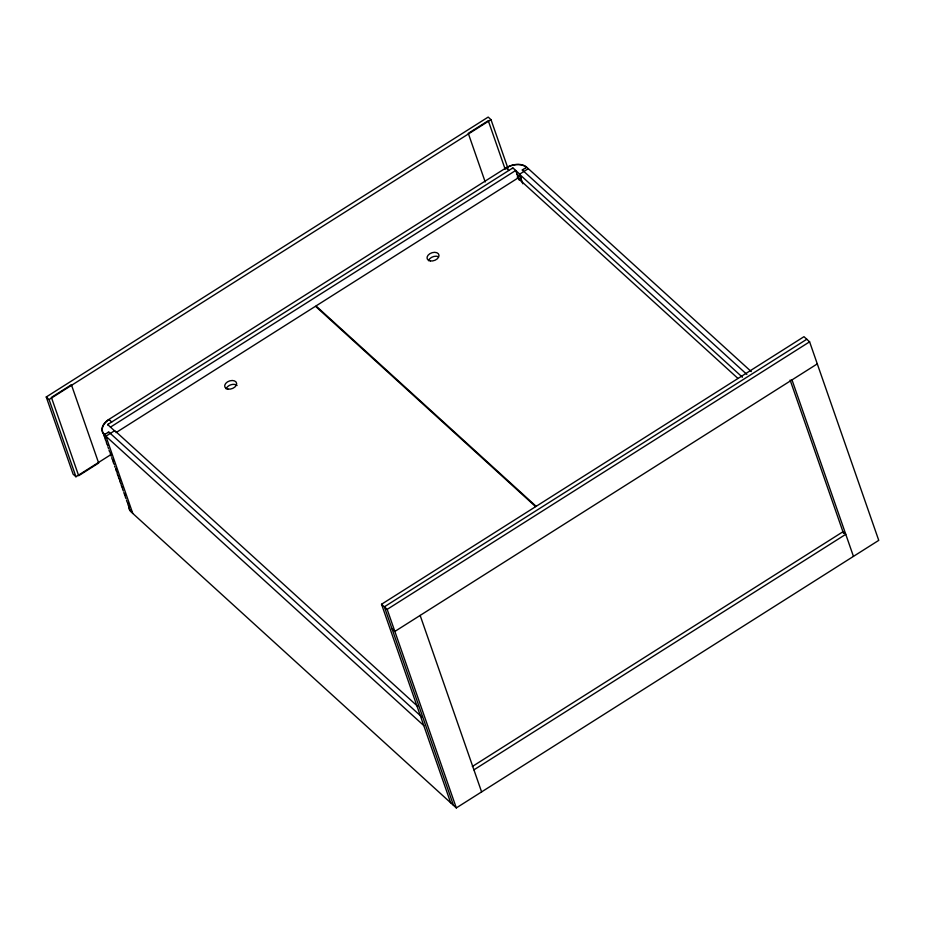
<?xml version="1.0" encoding="UTF-8"?>
<svg xmlns="http://www.w3.org/2000/svg" width="925" height="925" viewBox="0 0 925 925"><rect width="100%" height="100%" fill="white"/><g stroke="black" fill="none" stroke-linecap="round" stroke-linejoin="round"><path stroke-width="1.39" d="M109.277 432.484L107.82 432.53M513.456 168.408L511.999 168.454M525.654 167.876L525.99 166.974A15.17 9.955 -19.2 0 0 507.016 167.541L506.183 168.038L508.842 170.454M507.016 167.541L506.703 168.512M421.812 716.956L108.711 431.963L104.537 434.611L104.051 434.126A15.17 9.955 -19.2 0 1 108.248 420.112L109.046 419.58L111.705 421.997M111.358 454.337L75.954 476.757L73.133 474.201L46.25 396.987L488.18 117.082L491.002 119.649L507.975 168.408M46.25 396.987L49.071 399.554L491.002 119.649M110.468 427.119L515.711 170.454L519.006 179.936M522.775 183.763L519.48 174.282L528.337 168.674M116.064 432.576L315.494 306.267L535.587 506.599M450.672 802.796L381.539 604.256L803.975 336.688L809.606 341.822L878.75 540.362L456.314 807.918L131.165 511.976A15.471 10.152 -19.2 0 1 128.887 505.859M806.797 339.255L384.361 606.823L453.493 805.351M381.539 604.256L387.17 609.378L809.606 341.822M817.295 363.883L394.859 631.44L392.038 628.873M472.328 766.501L842.952 531.759L845.774 534.315L473.924 769.843M108.248 420.112L109.555 420.042M105.346 434.091L104.12 434.183M131.766 511.49L131.003 511.386A15.17 9.955 -19.2 0 1 130.124 510.265M523.192 169.437L522.301 170.003L522.868 170.524M108.549 423.997L107.635 424.702L108.225 425.072M525.99 166.974L526.475 167.367L522.301 170.003L746.857 374.405M751.285 371.607L526.718 167.205A15.471 10.152 -19.2 0 0 506.021 167.887L108.884 419.43A15.471 10.152 -19.2 0 0 104.282 434.762L423.789 725.582M519.48 174.282L742.428 377.215M516.89 174.166L521.076 177.982L519.734 174.12L512.889 167.887L107.658 424.563L114.492 430.784M517.191 177.08L522.417 181.843M737.953 378.429L517.861 178.086L316.003 305.944L536.095 506.276M417.707 706.376L114.746 430.622L105.889 436.23L132.784 513.444M791.997 379.897L853.451 556.376M790.123 380.048L843.542 533.447M505.2 169.298L488.273 120.689L468.281 133.35L485.209 181.959M420.147 615.426L481.601 791.904M387.17 609.378L456.314 807.918M49.071 399.554L75.954 476.757M129.801 509.687A15.17 9.955 -19.2 0 1 129.35 508.472M129.153 506.946A15.17 9.955 -19.2 0 1 127.789 502.645M428.518 260.723A6.186 4.058 -19.2 0 1 438.427 256.676M116.145 468.859A15.17 9.955 -19.2 0 1 115.718 468.351M115.012 467.229A15.17 9.955 -19.2 0 1 114.561 466.003M117.059 472.212A15.17 9.955 -19.2 0 1 116.365 471.091M116.099 470.49A15.17 9.955 -19.2 0 1 115.694 468.57M104.953 437.467A15.17 9.955 -19.2 0 1 104.259 436.346M104.005 435.744A15.17 9.955 -19.2 0 1 103.588 433.154M105.924 440.774A15.17 9.955 -19.2 0 1 105.149 438.982M105.011 438.346A15.17 9.955 -19.2 0 1 104.987 436.334M126.089 498.679A15.17 9.955 -19.2 0 1 125.152 494.239M128.251 503.605A15.17 9.955 -19.2 0 1 127.43 502.541M127.118 501.974A15.17 9.955 -19.2 0 1 126.528 500.113M123.407 490.967A15.17 9.955 -19.2 0 1 122.828 489.788M122.632 489.175A15.17 9.955 -19.2 0 1 122.412 487.197M125.118 495.372A15.17 9.955 -19.2 0 1 123.834 492.389M118.839 476.583A15.17 9.955 -19.2 0 1 118.4 476.063M118.018 475.519A15.17 9.955 -19.2 0 1 117.117 473.091M226.151 388.893A6.186 4.058 -19.2 0 1 230.961 384.765A6.186 4.058 -19.2 0 1 237.066 385.494M107.647 445.179A15.17 9.955 -19.2 0 1 107.265 444.636M106.953 444.058A15.17 9.955 -19.2 0 1 106.282 441.549M108.618 448.498A15.17 9.955 -19.2 0 1 108.04 447.33M107.705 446.07A15.17 9.955 -19.2 0 1 107.624 444.74M122.435 487.648A15.17 9.955 -19.2 0 1 122.054 487.105M121.742 486.527A15.17 9.955 -19.2 0 1 121.071 484.018M109.636 451.782A15.17 9.955 -19.2 0 1 109.046 449.92M111.301 456.222A15.17 9.955 -19.2 0 1 110.306 452.464M113.463 461.147A15.17 9.955 -19.2 0 1 112.642 460.083M112.33 459.505A15.17 9.955 -19.2 0 1 111.74 457.644M114.365 464.489A15.17 9.955 -19.2 0 1 113.417 462.766M113.22 462.142A15.17 9.955 -19.2 0 1 113 460.176M119.741 479.925A15.17 9.955 -19.2 0 1 119.047 478.803M118.793 478.213A15.17 9.955 -19.2 0 1 118.377 475.623M120.713 483.243A15.17 9.955 -19.2 0 1 119.938 481.451M119.799 480.803A15.17 9.955 -19.2 0 1 119.776 478.803M71.398 384.742L51.407 397.403L78.671 475.716L98.663 463.043L71.398 384.742M430.252 260.908A6.186 4.058 -19.2 0 0 439.017 255.358A6.186 4.058 -19.2 0 0 429.801 253.739A6.186 4.058 -19.2 0 0 430.252 260.908M227.885 389.078A6.186 4.058 -19.2 0 0 236.65 383.528A6.186 4.058 -19.2 0 0 227.446 381.909A6.186 4.058 -19.2 0 0 227.885 389.078"/></g></svg>
